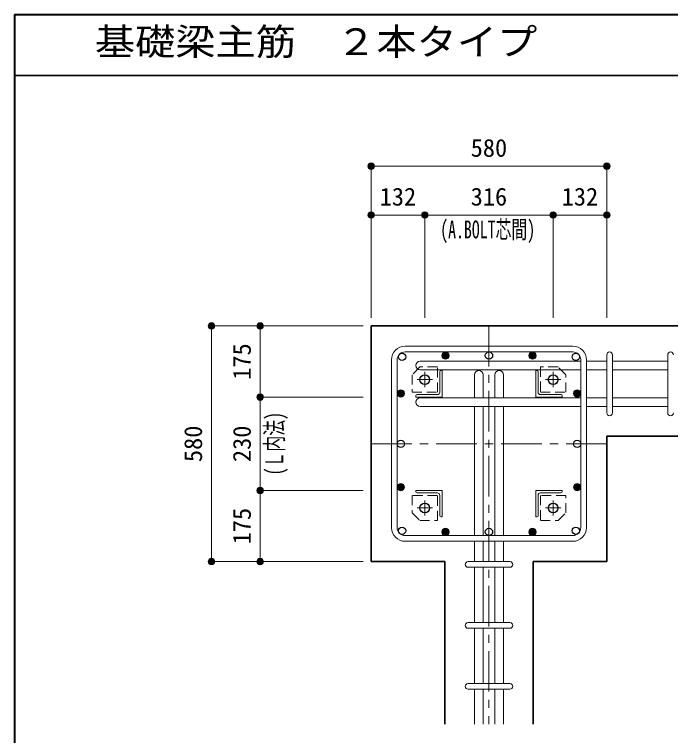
# Model space of a CAD drawing. Units: millimetres at full size, sheet at 1:20. Extents: x -3982 to 3969, y -2797 to 2801.
# Drawn here: x -3982 to -2367, y 1026 to 2801 of the extents above; entities that cross this region are included whole.
import ezdxf
from ezdxf.enums import TextEntityAlignment as Align

# ---------------------------------------------------------------- set-up
doc = ezdxf.new("R2010")
doc.units = ezdxf.units.MM
doc.header["$LTSCALE"] = 20
doc.header["$PDMODE"] = 32
doc.header["$PDSIZE"] = 12
doc.linetypes.add('CHAIN1', pattern=[8, 5, -1, 1, -1])
doc.linetypes.add('DASHED1', pattern=[1.8, 1.2, -0.6])
for name, color, linetype, lineweight in [('6-1_躯体線', 2, 'Continuous', 35), ('6-2_A.Bolt_', 4, 'Continuous', 9), ('6-3_柱型主筋', 4, 'Continuous', 9), ('6-4_フープ', 7, 'Continuous', 18), ('6-5_梁主筋', 7, 'Continuous', 18), ('6-6_S.T.P.', 7, 'Continuous', 18), ('6-7_文字', 7, 'Continuous', 18), ('6-9', 4, 'DASHED1', 9), ('6-D_寸法', 4, 'Continuous', 9), ('F-0_枠', 6, 'Continuous', 40)]:
    doc.layers.add(name, color=color, linetype=linetype, lineweight=lineweight)
doc.styles.add('ＭＳ ゴシック', font='')
doc.styles.get('ＭＳ ゴシック').set_extended_font_data('MS Gothic')

msp = doc.modelspace()

# ---------------------------------------------------------------- linework, layer by layer
at = {"layer": '6-1_躯体線'}
for p, q in [((-2123.87, 2034.12), (-3103.87, 2034.12)), ((-3103.87, 1454.12), (-3103.87, 2034.12)), ((-2123.87, 1763.12), (-2523.87, 1763.12)), ((-2523.87, 1454.12), (-2523.87, 1763.12)), ((-2705.37, 1054.12), (-2705.37, 1454.12)), ((-2523.87, 1454.12), (-2705.37, 1454.12))]:
    msp.add_line(p, q, dxfattribs=at)
msp.add_lwpolyline([(-2922.37, 1054.12), (-2922.37, 1454.12), (-3103.87, 1454.12)], dxfattribs=at)
at = {"layer": '6-2_A.Bolt_', "linetype": 'CHAIN1'}
for p, q in [((-2971.87, 1883.42), (-2971.87, 1920.92)), ((-2655.87, 1883.42), (-2655.87, 1920.92)), ((-2953.17, 1902.12), (-2990.67, 1902.12)), ((-2674.57, 1902.12), (-2637.07, 1902.12)), ((-2971.87, 1604.82), (-2971.87, 1567.32)), ((-2655.87, 1604.82), (-2655.87, 1567.32)), ((-2953.17, 1586.12), (-2990.67, 1586.12)), ((-2674.57, 1586.12), (-2637.07, 1586.12))]:
    msp.add_line(p, q, dxfattribs=at)
at = {"layer": '6-2_A.Bolt_'}
for p, q in [((-2934.87, 1921.12), (-2934.87, 1871.12)), ((-2928.87, 1924.12), (-2931.87, 1924.12)), ((-2928.87, 1924.12), (-2928.87, 1859.12)), ((-2698.87, 1924.12), (-2698.87, 1859.12)), ((-2698.87, 1924.12), (-2695.87, 1924.12)), ((-2692.87, 1921.12), (-2692.87, 1871.12)), ((-2990.87, 1865.12), (-2940.87, 1865.12)), ((-2636.87, 1865.12), (-2686.87, 1865.12)), ((-2993.87, 1859.12), (-2993.87, 1862.12)), ((-2993.87, 1859.12), (-2928.87, 1859.12)), ((-2633.87, 1859.12), (-2698.87, 1859.12)), ((-2633.87, 1859.12), (-2633.87, 1862.12)), ((-2993.87, 1629.12), (-2993.87, 1626.12)), ((-2993.87, 1629.12), (-2928.87, 1629.12)), ((-2990.87, 1623.12), (-2940.87, 1623.12)), ((-2934.87, 1567.12), (-2934.87, 1617.12)), ((-2928.87, 1564.12), (-2928.87, 1629.12)), ((-2633.87, 1629.12), (-2698.87, 1629.12)), ((-2698.87, 1564.12), (-2698.87, 1629.12)), ((-2692.87, 1567.12), (-2692.87, 1617.12)), ((-2636.87, 1623.12), (-2686.87, 1623.12)), ((-2633.87, 1629.12), (-2633.87, 1626.12)), ((-2928.87, 1564.12), (-2931.87, 1564.12)), ((-2698.87, 1564.12), (-2695.87, 1564.12))]:
    msp.add_line(p, q, dxfattribs=at)
at = {"layer": '6-2_A.Bolt_', "color": 3, "lineweight": 25}
for centre in [(-2971.87, 1902.12), (-2655.87, 1902.12), (-2971.87, 1586.12), (-2655.87, 1586.12)]:
    msp.add_circle(centre, 12, dxfattribs=at)
at = {"layer": '6-2_A.Bolt_'}
for centre, radius, start, end in [((-2931.87, 1921.12), 3, 90, 180), ((-2695.87, 1921.12), 3, 0, 90), ((-2990.87, 1862.12), 3, 90, 180), ((-2940.87, 1871.12), 6, 270, 0), ((-2686.87, 1871.12), 6, 180, 270), ((-2636.87, 1862.12), 3, 0, 90), ((-2990.87, 1626.12), 3, 180, 270), ((-2940.87, 1617.12), 6, 0, 90), ((-2686.87, 1617.12), 6, 90, 180), ((-2636.87, 1626.12), 3, 270, 0), ((-2931.87, 1567.12), 3, 180, 270), ((-2695.87, 1567.12), 3, 270, 0)]:
    msp.add_arc(centre, radius, start, end, dxfattribs=at)
at = {"layer": '6-3_柱型主筋'}
for centre, radius in [((-2920.83, 1961.12), 9), ((-2706.9, 1961.12), 9), ((-2920.83, 1961.12), 7.6), ((-2920.83, 1961.12), 6.2), ((-2920.83, 1961.12), 4.8), ((-2920.83, 1961.12), 3.4), ((-2920.83, 1961.12), 2), ((-2920.83, 1961.12), 0.6), ((-2706.9, 1961.12), 7.6), ((-2706.9, 1961.12), 6.2), ((-2706.9, 1961.12), 4.8), ((-2706.9, 1961.12), 3.4), ((-2706.9, 1961.12), 2), ((-2706.9, 1961.12), 0.6), ((-3030.87, 1868.12), 9), ((-3030.87, 1868.12), 7.6), ((-3030.87, 1868.12), 6.2), ((-3030.87, 1868.12), 4.8), ((-3030.87, 1868.12), 3.4), ((-3030.87, 1868.12), 2), ((-3030.87, 1868.12), 0.6), ((-2596.87, 1868.12), 9), ((-2596.87, 1868.12), 7.6), ((-2596.87, 1868.12), 6.2), ((-2596.87, 1868.12), 4.8), ((-2596.87, 1868.12), 3.4), ((-2596.87, 1868.12), 2), ((-2596.87, 1868.12), 0.6), ((-3030.87, 1637.16), 9), ((-3030.87, 1637.16), 7.6), ((-3030.87, 1637.16), 6.2), ((-3030.87, 1637.16), 4.8), ((-3030.87, 1637.16), 3.4), ((-3030.87, 1637.16), 2), ((-3030.87, 1637.16), 0.6), ((-2596.87, 1637.16), 9), ((-2596.87, 1637.16), 7.6), ((-2596.87, 1637.16), 6.2), ((-2596.87, 1637.16), 4.8), ((-2596.87, 1637.16), 3.4), ((-2596.87, 1637.16), 2), ((-2596.87, 1637.16), 0.6), ((-2920.83, 1527.12), 9), ((-2920.83, 1527.12), 7.6), ((-2920.83, 1527.12), 6.2), ((-2920.83, 1527.12), 4.8), ((-2920.83, 1527.12), 3.4), ((-2920.83, 1527.12), 2), ((-2920.83, 1527.12), 0.6), ((-2706.9, 1527.12), 9), ((-2706.9, 1527.12), 7.6), ((-2706.9, 1527.12), 6.2), ((-2706.9, 1527.12), 4.8), ((-2706.9, 1527.12), 3.4), ((-2706.9, 1527.12), 2), ((-2706.9, 1527.12), 0.6)]:
    msp.add_circle(centre, radius, dxfattribs=at)
at = {"layer": '6-3_柱型主筋', "color": 3, "lineweight": 25}
for centre in [(-2813.87, 1961.12), (-3027.79, 1958.05), (-2599.94, 1958.05), (-3030.87, 1744.12), (-2596.87, 1744.12), (-3027.79, 1530.2), (-2813.87, 1527.12), (-2599.94, 1530.2)]:
    msp.add_circle(centre, 9, dxfattribs=at)
at = {"layer": '6-4_フープ'}
for p, q in [((-2607.37, 1984.12), (-3020.37, 1984.12)), ((-2607.37, 1970.12), (-3020.37, 1970.12)), ((-3053.87, 1537.62), (-3053.87, 1950.62)), ((-3039.87, 1537.62), (-3039.87, 1950.62)), ((-2587.87, 1537.62), (-2587.87, 1950.62)), ((-2573.87, 1537.62), (-2573.87, 1950.62)), ((-2607.37, 1518.12), (-3020.37, 1518.12)), ((-2607.37, 1504.12), (-3020.37, 1504.12))]:
    msp.add_line(p, q, dxfattribs=at)
for centre, radius, start, end in [((-3020.37, 1950.62), 33.5, 90, 180), ((-3020.37, 1950.62), 19.5, 90, 180), ((-2607.37, 1950.62), 33.5, 0, 90), ((-2607.37, 1950.62), 19.5, 0, 90), ((-3020.37, 1537.62), 33.5, 180, 270), ((-3020.37, 1537.62), 19.5, 180, 270), ((-2607.37, 1537.62), 19.5, 270, 0), ((-2607.37, 1537.62), 33.5, 270, 0)]:
    msp.add_arc(centre, radius, start, end, dxfattribs=at)
at = {"layer": '6-5_梁主筋'}
for p, q in [((-2983.37, 1947.05), (-2587.87, 1947.05)), ((-2523.87, 1947.05), (-2573.87, 1947.05)), ((-2373.87, 1947.05), (-2509.87, 1947.05)), ((-2983.37, 1926.05), (-2587.87, 1926.05)), ((-2523.87, 1926.05), (-2573.87, 1926.05)), ((-2373.87, 1926.05), (-2509.87, 1926.05)), ((-2849.37, 1913.62), (-2849.37, 1857.12)), ((-2828.37, 1913.62), (-2828.37, 1857.12)), ((-2799.37, 1913.62), (-2799.37, 1857.12)), ((-2778.37, 1913.62), (-2778.37, 1857.12)), ((-2983.37, 1857.12), (-2587.87, 1857.12)), ((-2523.87, 1857.12), (-2573.87, 1857.12)), ((-2373.87, 1857.12), (-2509.87, 1857.12)), ((-2983.37, 1836.12), (-2587.87, 1836.12)), ((-2849.37, 1836.12), (-2849.37, 1518.12)), ((-2828.37, 1836.12), (-2828.37, 1518.12)), ((-2799.37, 1836.12), (-2799.37, 1518.12)), ((-2778.37, 1836.12), (-2778.37, 1518.12)), ((-2523.87, 1836.12), (-2573.87, 1836.12)), ((-2373.87, 1836.12), (-2509.87, 1836.12)), ((-2849.37, 1504.12), (-2849.37, 1454.12)), ((-2828.37, 1504.12), (-2828.37, 1454.12)), ((-2799.37, 1504.12), (-2799.37, 1454.12)), ((-2778.37, 1504.12), (-2778.37, 1454.12)), ((-2849.37, 1440.12), (-2849.37, 1304.12)), ((-2828.37, 1440.12), (-2828.37, 1304.12)), ((-2799.37, 1440.12), (-2799.37, 1304.12)), ((-2778.37, 1440.12), (-2778.37, 1304.12)), ((-2849.37, 1290.12), (-2849.37, 1154.12)), ((-2828.37, 1290.12), (-2828.37, 1154.12)), ((-2799.37, 1290.12), (-2799.37, 1154.12)), ((-2778.37, 1290.12), (-2778.37, 1154.12)), ((-2849.37, 1140.12), (-2849.37, 1054.12)), ((-2828.37, 1140.12), (-2828.37, 1054.12)), ((-2799.37, 1140.12), (-2799.37, 1054.12)), ((-2778.37, 1140.12), (-2778.37, 1054.12))]:
    msp.add_line(p, q, dxfattribs=at)
for centre, start, end in [((-2983.37, 1936.55), 90, 180), ((-2983.37, 1936.55), 180, 270), ((-2838.87, 1913.62), 90, 180), ((-2838.87, 1913.62), 0, 90), ((-2788.87, 1913.62), 90, 180), ((-2788.87, 1913.62), 0, 90), ((-2983.37, 1846.62), 90, 180), ((-2983.37, 1846.62), 180, 270)]:
    msp.add_arc(centre, 10.5, start, end, dxfattribs=at)
at = {"layer": '6-6_S.T.P.'}
for p, q in [((-2523.87, 1820.12), (-2523.87, 1963.05)), ((-2523.87, 1820.12), (-2523.87, 1962.66)), ((-2523.87, 1820.12), (-2523.87, 1962.66)), ((-2523.87, 1820.12), (-2523.87, 1962.66)), ((-2509.87, 1820.12), (-2509.87, 1963.05)), ((-2509.87, 1820.12), (-2509.87, 1962.66)), ((-2509.87, 1820.12), (-2509.87, 1962.66)), ((-2509.87, 1820.12), (-2509.87, 1962.66)), ((-2373.87, 1820.12), (-2373.87, 1963.05)), ((-2865.37, 1454.12), (-2762.76, 1454.12)), ((-2865.37, 1440.12), (-2762.76, 1440.12)), ((-2865.37, 1304.12), (-2762.76, 1304.12)), ((-2865.37, 1290.12), (-2762.76, 1290.12)), ((-2865.37, 1154.12), (-2762.76, 1154.12)), ((-2865.37, 1140.12), (-2762.76, 1140.12))]:
    msp.add_line(p, q, dxfattribs=at)
for centre, start, end in [((-2516.87, 1963.05), 0, 180), ((-2516.87, 1963.05), 0, 180), ((-2516.87, 1963.05), 0, 180), ((-2516.87, 1963.05), 0, 180), ((-2366.87, 1963.05), 0, 180), ((-2516.87, 1820.12), 180, 0), ((-2516.87, 1820.12), 180, 0), ((-2516.87, 1820.12), 180, 0), ((-2516.87, 1820.12), 180, 0), ((-2366.87, 1820.12), 180, 0), ((-2865.37, 1447.12), 90, 270), ((-2865.37, 1447.12), 90, 270), ((-2865.37, 1447.12), 90, 270), ((-2865.37, 1447.12), 90, 270), ((-2762.37, 1447.12), 270, 90), ((-2762.37, 1447.12), 270, 90), ((-2762.37, 1447.12), 270, 90), ((-2762.37, 1447.12), 270, 90), ((-2865.37, 1297.12), 90, 270), ((-2762.37, 1297.12), 270, 90), ((-2865.37, 1147.12), 90, 270), ((-2762.37, 1147.12), 270, 90)]:
    msp.add_arc(centre, 7, start, end, dxfattribs=at)
at = {"layer": '6-9'}
for points in [[(-2940.87, 1933.12), (-2983.87, 1933.12), (-3002.87, 1914.12), (-3002.87, 1871.12), (-2940.87, 1871.12)], [(-2624.87, 1871.12), (-2624.87, 1914.12), (-2643.87, 1933.12), (-2686.87, 1933.12), (-2686.87, 1871.12)], [(-3002.87, 1617.12), (-3002.87, 1574.12), (-2983.87, 1555.12), (-2940.87, 1555.12), (-2940.87, 1617.12)], [(-2686.87, 1617.12), (-2686.87, 1555.12), (-2643.87, 1555.12), (-2624.87, 1574.12), (-2624.87, 1617.12)]]:
    msp.add_lwpolyline(points, close=True, dxfattribs=at)
at = {"layer": '6-D_寸法'}
for p, q in [((-3103.87, 2427.15), (-2523.87, 2427.15)), ((-2523.87, 2427.15), (-2523.87, 2307.15)), ((-3103.87, 2307.15), (-2971.87, 2307.15)), ((-2971.87, 2307.15), (-2971.87, 2054.12)), ((-2971.87, 2307.15), (-2655.87, 2307.15)), ((-2655.87, 2307.15), (-2655.87, 2054.12)), ((-2655.87, 2307.15), (-2523.87, 2307.15)), ((-2523.87, 2307.15), (-2523.87, 2054.12)), ((-3496.89, 2034.12), (-3376.89, 2034.12)), ((-3496.89, 2034.12), (-3496.89, 1454.12)), ((-3376.89, 2034.12), (-3123.87, 2034.12)), ((-3376.89, 2034.12), (-3376.89, 1859.12)), ((-3376.89, 1859.12), (-3123.87, 1859.12)), ((-3376.89, 1859.12), (-3376.89, 1629.12)), ((-3376.89, 1629.12), (-3123.87, 1629.12)), ((-3376.89, 1629.12), (-3376.89, 1454.12))]:
    msp.add_line(p, q, dxfattribs=at)
at = {"layer": '6-D_寸法', "linetype": 'CHAIN1'}
for p, q in [((-2813.87, 2034.12), (-2813.87, 1054.12)), ((-3103.87, 1744.12), (-2523.87, 1744.12))]:
    msp.add_line(p, q, dxfattribs=at)
at = {"layer": '6-D_寸法'}
for points in [[(-3103.87, 2427.15), (-3103.87, 2307.15), (-3103.87, 2054.12)], [(-3496.89, 1454.12), (-3376.89, 1454.12), (-3123.87, 1454.12)]]:
    msp.add_lwpolyline(points, dxfattribs=at)
for centre, radius in [((-3103.87, 2427.15), 8), ((-3103.87, 2427.15), 7.2), ((-3103.87, 2427.15), 6.4), ((-3103.87, 2427.15), 5.6), ((-3103.87, 2427.15), 4.8), ((-2523.87, 2427.15), 8), ((-2523.87, 2427.15), 7.2), ((-2523.87, 2427.15), 6.4), ((-2523.87, 2427.15), 5.6), ((-2523.87, 2427.15), 4.8), ((-3103.87, 2427.15), 4), ((-3103.87, 2427.15), 3.2), ((-3103.87, 2427.15), 2.4), ((-3103.87, 2427.15), 1.6), ((-3103.87, 2427.15), 0.8), ((-2523.87, 2427.15), 4), ((-2523.87, 2427.15), 3.2), ((-2523.87, 2427.15), 2.4), ((-2523.87, 2427.15), 1.6), ((-2523.87, 2427.15), 0.8), ((-3103.87, 2307.15), 8), ((-3103.87, 2307.15), 7.2), ((-3103.87, 2307.15), 6.4), ((-3103.87, 2307.15), 5.6), ((-3103.87, 2307.15), 4.8), ((-3103.87, 2307.15), 4), ((-3103.87, 2307.15), 3.2), ((-3103.87, 2307.15), 2.4), ((-3103.87, 2307.15), 1.6), ((-3103.87, 2307.15), 0.8), ((-2971.87, 2307.15), 8), ((-2971.87, 2307.15), 7.2), ((-2971.87, 2307.15), 6.4), ((-2971.87, 2307.15), 5.6), ((-2971.87, 2307.15), 4.8), ((-2971.87, 2307.15), 4), ((-2971.87, 2307.15), 3.2), ((-2971.87, 2307.15), 2.4), ((-2971.87, 2307.15), 1.6), ((-2971.87, 2307.15), 0.8), ((-2655.87, 2307.15), 8), ((-2655.87, 2307.15), 7.2), ((-2655.87, 2307.15), 6.4), ((-2655.87, 2307.15), 5.6), ((-2655.87, 2307.15), 4.8), ((-2655.87, 2307.15), 4), ((-2655.87, 2307.15), 3.2), ((-2655.87, 2307.15), 2.4), ((-2655.87, 2307.15), 1.6), ((-2655.87, 2307.15), 0.8), ((-2523.87, 2307.15), 8), ((-2523.87, 2307.15), 7.2), ((-2523.87, 2307.15), 6.4), ((-2523.87, 2307.15), 5.6), ((-2523.87, 2307.15), 4.8), ((-2523.87, 2307.15), 4), ((-2523.87, 2307.15), 3.2), ((-2523.87, 2307.15), 2.4), ((-2523.87, 2307.15), 1.6), ((-2523.87, 2307.15), 0.8), ((-3496.89, 2034.12), 8), ((-3496.89, 2034.12), 7.2), ((-3376.89, 2034.12), 8), ((-3376.89, 2034.12), 7.2), ((-3496.89, 2034.12), 6.4), ((-3496.89, 2034.12), 5.6), ((-3496.89, 2034.12), 4.8), ((-3496.89, 2034.12), 4), ((-3496.89, 2034.12), 3.2), ((-3496.89, 2034.12), 2.4), ((-3496.89, 2034.12), 1.6), ((-3496.89, 2034.12), 0.8), ((-3376.89, 2034.12), 6.4), ((-3376.89, 2034.12), 5.6), ((-3376.89, 2034.12), 4.8), ((-3376.89, 2034.12), 4), ((-3376.89, 2034.12), 3.2), ((-3376.89, 2034.12), 2.4), ((-3376.89, 2034.12), 1.6), ((-3376.89, 2034.12), 0.8), ((-3376.89, 1859.12), 8), ((-3376.89, 1859.12), 7.2), ((-3376.89, 1859.12), 6.4), ((-3376.89, 1859.12), 5.6), ((-3376.89, 1859.12), 4.8), ((-3376.89, 1859.12), 4), ((-3376.89, 1859.12), 3.2), ((-3376.89, 1859.12), 2.4), ((-3376.89, 1859.12), 1.6), ((-3376.89, 1859.12), 0.8), ((-3376.89, 1629.12), 8), ((-3376.89, 1629.12), 7.2), ((-3376.89, 1629.12), 6.4), ((-3376.89, 1629.12), 5.6), ((-3376.89, 1629.12), 4.8), ((-3376.89, 1629.12), 4), ((-3376.89, 1629.12), 3.2), ((-3376.89, 1629.12), 2.4), ((-3376.89, 1629.12), 1.6), ((-3376.89, 1629.12), 0.8), ((-3496.89, 1454.12), 8), ((-3496.89, 1454.12), 7.2), ((-3496.89, 1454.12), 6.4), ((-3496.89, 1454.12), 5.6), ((-3496.89, 1454.12), 4.8), ((-3496.89, 1454.12), 4), ((-3496.89, 1454.12), 3.2), ((-3496.89, 1454.12), 2.4), ((-3496.89, 1454.12), 1.6), ((-3376.89, 1454.12), 8), ((-3376.89, 1454.12), 7.2), ((-3376.89, 1454.12), 6.4), ((-3376.89, 1454.12), 5.6), ((-3376.89, 1454.12), 4.8), ((-3376.89, 1454.12), 4), ((-3376.89, 1454.12), 3.2), ((-3376.89, 1454.12), 2.4), ((-3376.89, 1454.12), 1.6), ((-3496.89, 1454.12), 0.8), ((-3376.89, 1454.12), 0.8)]:
    msp.add_circle(centre, radius, dxfattribs=at)
at = {"layer": '6-D_寸法', "color": 7}
for p in [(-3103.87, 2427.15), (-2523.87, 2427.15), (-3103.87, 2307.15), (-2971.87, 2307.15), (-2655.87, 2307.15), (-2523.87, 2307.15), (-3496.89, 2034.12), (-3376.89, 2034.12), (-3376.89, 1859.12), (-3376.89, 1629.12), (-3496.89, 1454.12), (-3376.89, 1454.12)]:
    msp.add_point(p, dxfattribs=at)
at = {"layer": 'F-0_枠'}
for q in [(3969.4, 2800.77), (-3981.92, -2796.83)]:
    msp.add_line((-3981.92, 2800.77), q, dxfattribs=at)
at = {"layer": 'F-0_枠', "color": 2, "lineweight": 35}
msp.add_line((-3981.92, 2650.77), (2482.4, 2650.77), dxfattribs=at)

# ---------------------------------------------------------------- texts
at = {"layer": '6-7_文字', "color": 2, "style": 'ＭＳ ゴシック', "width": 1.1}
msp.add_text('\u3000\u3000基礎梁主筋\u3000２本タイプ', height=65.98, dxfattribs=at).set_placement((-3981.92, 2680.77), align=Align.BOTTOM_LEFT)
at = {"layer": '6-D_寸法', "style": 'ＭＳ ゴシック'}
for s, p in [('580', (-2858.87, 2437.15)), ('132', (-3082.87, 2317.15)), ('316', (-2858.87, 2317.15)), ('132', (-2634.87, 2317.15))]:
    msp.add_text(s, height=43.99, dxfattribs=at).set_placement(p, align=Align.BOTTOM_LEFT)
at = {"layer": '6-D_寸法', "style": 'ＭＳ ゴシック', "width": 0.65}
msp.add_text('(A.BOLT芯間)', height=43.99, dxfattribs=at).set_placement((-2933.87, 2236.42), align=Align.BOTTOM_LEFT)
at = {"layer": '6-D_寸法', "style": 'ＭＳ ゴシック'}
for s, p in [('175', (-3386.89, 1901.62)), ('580', (-3506.89, 1699.12)), ('230', (-3386.89, 1699.12)), ('175', (-3386.89, 1496.62))]:
    msp.add_text(s, height=43.99, rotation=90, dxfattribs=at).set_placement(p, align=Align.BOTTOM_LEFT)
at = {"layer": '6-D_寸法', "style": 'ＭＳ ゴシック', "width": 0.65}
msp.add_text('(Ｌ内法)', height=43.99, rotation=90, dxfattribs=at).set_placement((-3307.03, 1666.37), align=Align.BOTTOM_LEFT)

doc.saveas('drawing.dxf')
